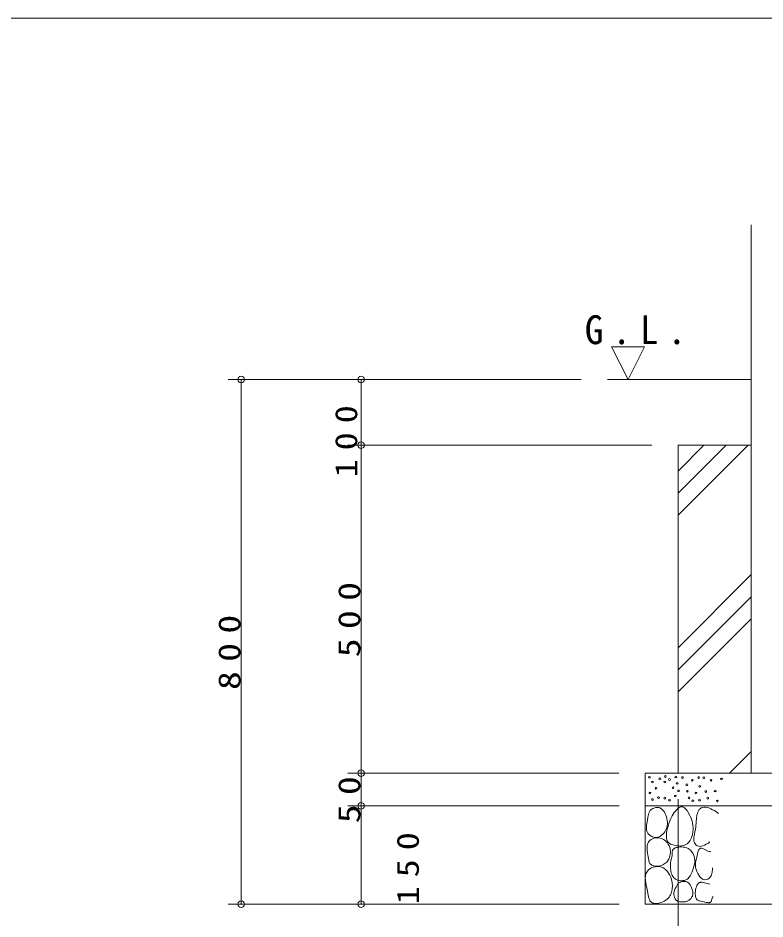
# Model space of a CAD drawing. Units: millimetres on the paper. Extents: x 0 to 420, y -594 to 297.
# Drawn here: x 261.5 to 318.4, y -390.7 to -322 of the extents above; entities that cross this region are included whole.
import ezdxf

# ---------------------------------------------------------------- set-up
doc = ezdxf.new("R2010")
doc.units = ezdxf.units.MM
for name, color, linetype, lineweight in [('0_2', 7, 'Continuous', 13), ('2D_DIMENSION', 7, 'Continuous', 13), ('3D_GLINE', 7, 'Continuous', 13), ('FMT', 7, 'Continuous', 13), ('HAT', 7, 'Continuous', 13), ('TEXT', 7, 'Continuous', 13)]:
    doc.layers.add(name, color=color, linetype=linetype, lineweight=lineweight)
doc.styles.add('ＭＳ ゴシック', font='')
doc.styles.get('ＭＳ ゴシック').set_extended_font_data('MS Gothic')

msp = doc.modelspace()

# ---------------------------------------------------------------- linework, layer by layer
at = {"layer": '0_2'}
for p, q in [((317.335, -337.754), (317.335, -379.56)), ((311.76, -354.56), (317.335, -354.56)), ((311.76, -354.56), (311.76, -379.56)), ((309.26, -379.56), (309.26, -389.56)), ((309.26, -379.56), (331.76, -379.56)), ((309.26, -382.06), (331.76, -382.06)), ((309.26, -389.56), (331.76, -389.56))]:
    msp.add_line(p, q, dxfattribs=at)
at = {"layer": '2D_DIMENSION'}
for p, q in [((304.373, -349.56), (277.465, -349.56)), ((278.465, -349.56), (278.465, -350.06)), ((304.373, -349.56), (286.601, -349.56)), ((287.601, -349.56), (287.601, -350.06)), ((278.465, -350.06), (278.465, -389.055)), ((287.601, -350.06), (287.601, -354.06)), ((287.601, -354.56), (287.601, -354.06)), ((304.367, -354.56), (286.601, -354.56)), ((309.76, -354.56), (286.601, -354.56)), ((287.601, -354.56), (287.601, -355.06)), ((287.601, -355.06), (287.601, -379.06)), ((287.601, -379.06), (287.601, -378.56)), ((287.601, -379.56), (287.601, -379.06)), ((287.601, -379.56), (287.601, -379.06)), ((307.26, -379.56), (286.601, -379.56)), ((307.26, -379.56), (286.601, -379.56)), ((287.601, -379.56), (287.601, -382.055)), ((311.76, -381.56), (311.76, -400.56)), ((307.266, -382.055), (286.601, -382.055)), ((307.266, -382.055), (286.601, -382.055)), ((287.601, -382.055), (287.601, -382.555)), ((287.601, -382.055), (287.601, -382.555)), ((287.601, -382.555), (287.601, -383.055)), ((287.601, -382.555), (287.601, -389.055)), ((278.465, -389.555), (278.465, -389.055)), ((287.601, -389.555), (287.601, -389.055)), ((307.266, -389.555), (277.465, -389.555)), ((307.266, -389.555), (286.601, -389.555))]:
    msp.add_line(p, q, dxfattribs=at)
for centre in [(278.465, -349.56), (287.601, -349.56), (287.601, -354.56), (287.601, -354.56), (287.601, -379.56), (287.601, -379.56), (287.601, -382.055), (287.601, -382.055), (278.465, -389.555), (287.601, -389.555)]:
    msp.add_circle(centre, 0.25, dxfattribs=at)
at = {"layer": '3D_GLINE'}
msp.add_line((306.373, -349.56), (317.335, -349.56), dxfattribs=at)
at = {"layer": 'FMT'}
msp.add_lwpolyline([(28, -579), (28, -322), (403, -322), (403, -579)], close=True, dxfattribs=at)
at = {"layer": 'HAT'}
for p, q in [((311.76, -356.538), (313.738, -354.56)), ((311.76, -358.222), (315.422, -354.56)), ((311.76, -359.906), (317.105, -354.56)), ((311.76, -370.008), (317.335, -364.433)), ((311.76, -371.692), (317.335, -366.117)), ((311.76, -373.376), (317.335, -367.801)), ((315.679, -379.56), (317.335, -377.904))]:
    msp.add_line(p, q, dxfattribs=at)
for points in [[(309.424, -383.148), (309.462, -382.932), (309.51, -382.715), (309.544, -382.611), (309.587, -382.514), (309.643, -382.425), (309.713, -382.347), (309.772, -382.299), (309.839, -382.258), (309.91, -382.225), (309.985, -382.199), (310.062, -382.182), (310.14, -382.174), (310.217, -382.175), (310.291, -382.186), (310.344, -382.201), (310.395, -382.222), (310.444, -382.248), (310.49, -382.279), (310.576, -382.354), (310.652, -382.444), (310.719, -382.546), (310.777, -382.656), (310.827, -382.773), (310.868, -382.892), (310.906, -383.03), (310.932, -383.168), (310.945, -383.305), (310.945, -383.439), (310.932, -383.572), (310.905, -383.701), (310.862, -383.828), (310.804, -383.95), (310.744, -384.047), (310.674, -384.14), (310.595, -384.225), (310.508, -384.3), (310.414, -384.364), (310.313, -384.414), (310.208, -384.448), (310.098, -384.463), (310.006, -384.461), (309.913, -384.446), (309.822, -384.419), (309.734, -384.382), (309.652, -384.334), (309.577, -384.278), (309.511, -384.214), (309.456, -384.143), (309.426, -384.09), (309.401, -384.034), (309.381, -383.977), (309.367, -383.917), (309.351, -383.793), (309.35, -383.665), (309.36, -383.534), (309.378, -383.403)], [(311.702, -385.105), (311.53, -385.071), (311.356, -385.028), (311.273, -385.001), (311.195, -384.967), (311.123, -384.928), (311.061, -384.88), (311.011, -384.828), (310.969, -384.769), (310.936, -384.703), (310.91, -384.632), (310.892, -384.556), (310.88, -384.475), (310.873, -384.305), (310.886, -384.126), (310.914, -383.945), (310.952, -383.767), (310.996, -383.597), (311.059, -383.395), (311.13, -383.207), (311.214, -383.021), (311.317, -382.828), (311.474, -382.576), (311.562, -382.454), (311.656, -382.343), (311.753, -382.249), (311.853, -382.177), (311.904, -382.151), (311.954, -382.132), (312.005, -382.123), (312.055, -382.122), (312.137, -382.142), (312.218, -382.185), (312.296, -382.248), (312.371, -382.327), (312.443, -382.418), (312.511, -382.518), (312.633, -382.731), (312.713, -382.9), (312.779, -383.066), (312.831, -383.229), (312.868, -383.391), (312.893, -383.552), (312.904, -383.715), (312.903, -383.879), (312.889, -384.046), (312.851, -384.277), (312.822, -384.391), (312.784, -384.501), (312.738, -384.607), (312.682, -384.707), (312.615, -384.799), (312.536, -384.88), (312.45, -384.948), (312.355, -385.005), (312.253, -385.051), (312.145, -385.085), (312.034, -385.108), (311.922, -385.119), (311.811, -385.118)], [(309.489, -385.939), (309.437, -385.628), (309.417, -385.467), (309.406, -385.306), (309.41, -385.149), (309.418, -385.075), (309.432, -385.002), (309.452, -384.934), (309.479, -384.869), (309.512, -384.808), (309.553, -384.752), (309.589, -384.713), (309.629, -384.678), (309.721, -384.616), (309.825, -384.567), (309.938, -384.531), (310.057, -384.509), (310.179, -384.501), (310.301, -384.507), (310.419, -384.527), (310.482, -384.545), (310.544, -384.568), (310.66, -384.625), (310.766, -384.698), (310.862, -384.784), (310.947, -384.883), (311.019, -384.991), (311.079, -385.109), (311.125, -385.233), (311.148, -385.321), (311.164, -385.41), (311.174, -385.501), (311.176, -385.593), (311.172, -385.684), (311.162, -385.775), (311.144, -385.865), (311.12, -385.952), (311.088, -386.038), (311.05, -386.12), (311.005, -386.199), (310.953, -386.273), (310.894, -386.343), (310.828, -386.407), (310.755, -386.465), (310.676, -386.516), (310.609, -386.551), (310.538, -386.581), (310.465, -386.607), (310.39, -386.628), (310.314, -386.644), (310.237, -386.654), (310.161, -386.66), (310.086, -386.66), (310.012, -386.654), (309.942, -386.643), (309.874, -386.627), (309.811, -386.604), (309.753, -386.575), (309.701, -386.54), (309.655, -386.499), (309.617, -386.452), (309.586, -386.398), (309.562, -386.339), (309.544, -386.276), (309.529, -386.21)], [(311.285, -385.939), (311.3, -385.875), (311.307, -385.808), (311.31, -385.672), (311.317, -385.54), (311.328, -385.48), (311.349, -385.425), (311.383, -385.377), (311.428, -385.335), (311.482, -385.299), (311.543, -385.27), (311.611, -385.246), (311.682, -385.226), (311.831, -385.201), (311.939, -385.192), (312.045, -385.19), (312.147, -385.196), (312.246, -385.211), (312.341, -385.235), (312.432, -385.268), (312.519, -385.31), (312.601, -385.361), (312.666, -385.413), (312.727, -385.471), (312.784, -385.534), (312.836, -385.602), (312.882, -385.674), (312.923, -385.75), (312.958, -385.827), (312.986, -385.907), (313.019, -386.051), (313.032, -386.198), (313.027, -386.346), (313.007, -386.495), (312.975, -386.645), (312.932, -386.795), (312.825, -387.093), (312.76, -387.252), (312.684, -387.401), (312.639, -387.469), (312.59, -387.532), (312.535, -387.589), (312.472, -387.639), (312.421, -387.67), (312.366, -387.697), (312.247, -387.737), (312.12, -387.759), (311.988, -387.764), (311.857, -387.751), (311.731, -387.72), (311.613, -387.672), (311.56, -387.641), (311.51, -387.606), (311.434, -387.536), (311.37, -387.455), (311.318, -387.365), (311.276, -387.267), (311.243, -387.163), (311.219, -387.056), (311.201, -386.946), (311.189, -386.837), (311.182, -386.719), (311.18, -386.604), (311.184, -386.49), (311.193, -386.377), (311.208, -386.266), (311.228, -386.156), (311.254, -386.047)], [(309.424, -388.504), (309.333, -388.125), (309.295, -387.926), (309.27, -387.727), (309.264, -387.534), (309.271, -387.44), (309.284, -387.349), (309.306, -387.263), (309.336, -387.18), (309.375, -387.102), (309.424, -387.029), (309.512, -386.936), (309.618, -386.857), (309.739, -386.791), (309.869, -386.74), (310.007, -386.706), (310.146, -386.688), (310.285, -386.689), (310.419, -386.708), (310.497, -386.73), (310.571, -386.759), (310.642, -386.794), (310.709, -386.836), (310.835, -386.936), (310.946, -387.056), (311.044, -387.193), (311.128, -387.343), (311.198, -387.503), (311.253, -387.671), (311.303, -387.889), (311.318, -387.999), (311.327, -388.11), (311.329, -388.219), (311.323, -388.328), (311.311, -388.435), (311.291, -388.539), (311.264, -388.642), (311.228, -388.741), (311.185, -388.836), (311.133, -388.928), (311.072, -389.015), (311.002, -389.096), (310.924, -389.172), (310.836, -389.242), (310.695, -389.33), (310.541, -389.402), (310.379, -389.456), (310.217, -389.49), (310.06, -389.5), (309.985, -389.496), (309.914, -389.485), (309.847, -389.468), (309.786, -389.443), (309.73, -389.411), (309.681, -389.37), (309.619, -389.293), (309.572, -389.199), (309.536, -389.093), (309.51, -388.978), (309.469, -388.737)], [(311.766, -389.338), (311.727, -389.323), (311.689, -389.303), (311.655, -389.278), (311.623, -389.249), (311.593, -389.216), (311.566, -389.18), (311.542, -389.141), (311.521, -389.099), (311.485, -389.011), (311.461, -388.917), (311.448, -388.822), (311.446, -388.729), (311.451, -388.663), (311.462, -388.599), (311.478, -388.538), (311.497, -388.478), (311.547, -388.362), (311.606, -388.248), (311.664, -388.146), (311.729, -388.05), (311.765, -388.005), (311.805, -387.964), (311.848, -387.927), (311.895, -387.895), (311.964, -387.86), (312.04, -387.836), (312.12, -387.821), (312.201, -387.816), (312.283, -387.821), (312.362, -387.835), (312.436, -387.86), (312.504, -387.895), (312.555, -387.932), (312.6, -387.974), (312.64, -388.022), (312.677, -388.074), (312.71, -388.13), (312.739, -388.189), (312.793, -388.312), (312.842, -388.441), (312.862, -388.506), (312.879, -388.57), (312.891, -388.634), (312.897, -388.699), (312.897, -388.762), (312.889, -388.825), (312.874, -388.886), (312.852, -388.945), (312.823, -389.002), (312.788, -389.057), (312.748, -389.109), (312.703, -389.158), (312.653, -389.202), (312.601, -389.242), (312.555, -389.271), (312.507, -389.297), (312.457, -389.32), (312.406, -389.339), (312.354, -389.354), (312.302, -389.367), (312.194, -389.384), (312.084, -389.388), (311.976, -389.382), (311.869, -389.365)]]:
    msp.add_lwpolyline(points, close=True, dxfattribs=at)
for points in [[(314.846, -382.635), (314.751, -382.571), (314.526, -382.425), (314.397, -382.35), (314.269, -382.282), (314.109, -382.214), (313.963, -382.172), (313.831, -382.153), (313.713, -382.155), (313.608, -382.178), (313.516, -382.218), (313.437, -382.275), (313.371, -382.347), (313.313, -382.436), (313.267, -382.538), (313.231, -382.65), (313.204, -382.77), (313.168, -383.022), (313.146, -383.277), (313.11, -383.666), (313.085, -383.856), (313.05, -384.046), (313.006, -384.24), (312.968, -384.436), (312.957, -384.533), (312.955, -384.629), (312.964, -384.724), (312.986, -384.816), (313.015, -384.89), (313.054, -384.959), (313.105, -385.021), (313.167, -385.074), (313.24, -385.115), (313.325, -385.14), (313.422, -385.149), (313.531, -385.137), (313.656, -385.102), (313.786, -385.05), (313.91, -384.989), (314.018, -384.927), (314.102, -384.87), (314.151, -384.828), (314.16, -384.814), (314.157, -384.807), (314.108, -384.816)], [(314.269, -385.554), (314.214, -385.55), (314.157, -385.539), (314.042, -385.501), (313.812, -385.393), (313.703, -385.34), (313.602, -385.3), (313.555, -385.288), (313.511, -385.283), (313.471, -385.286), (313.435, -385.297), (313.39, -385.33), (313.352, -385.381), (313.32, -385.445), (313.293, -385.521), (313.249, -385.694), (313.21, -385.875), (313.12, -386.245), (313.09, -386.414), (313.083, -386.497), (313.082, -386.58), (313.088, -386.659), (313.1, -386.739), (313.141, -386.9), (313.2, -387.062), (313.274, -387.222), (313.344, -387.348), (313.423, -387.465), (313.468, -387.517), (313.517, -387.564), (313.57, -387.605), (313.627, -387.639), (313.714, -387.671), (313.806, -387.687), (313.901, -387.684), (313.996, -387.66), (314.042, -387.64), (314.087, -387.614), (314.129, -387.581), (314.17, -387.542), (314.208, -387.497), (314.242, -387.444), (314.274, -387.385), (314.301, -387.318), (314.332, -387.213), (314.356, -387.102), (314.384, -386.897), (314.395, -386.774), (314.397, -386.805)], [(314.173, -388.023), (314.078, -388.006), (313.981, -387.981), (313.786, -387.923), (313.691, -387.899), (313.6, -387.883), (313.514, -387.881), (313.473, -387.885), (313.435, -387.895), (313.397, -387.91), (313.362, -387.931), (313.329, -387.956), (313.298, -387.985), (313.269, -388.019), (313.242, -388.057), (313.194, -388.142), (313.155, -388.239), (313.123, -388.344), (313.098, -388.455), (313.082, -388.569), (313.073, -388.673), (313.072, -388.775), (313.078, -388.874), (313.092, -388.967), (313.115, -389.052), (313.147, -389.128), (313.167, -389.161), (313.189, -389.192), (313.214, -389.219), (313.242, -389.242), (313.29, -389.271), (313.344, -389.292), (313.403, -389.308), (313.467, -389.32), (313.606, -389.342), (313.756, -389.37), (313.915, -389.415), (313.993, -389.434), (314.068, -389.445), (314.104, -389.446), (314.138, -389.442), (314.17, -389.435), (314.201, -389.422), (314.23, -389.403), (314.256, -389.378), (314.28, -389.346), (314.301, -389.306), (314.322, -389.252), (314.34, -389.192), (314.37, -389.076), (314.384, -389.032), (314.398, -389.004), (314.405, -388.998), (314.413, -388.998), (314.421, -389.004), (314.429, -389.018)]]:
    msp.add_lwpolyline(points, dxfattribs=at)
for centre in [(310.792, -379.819), (311.589, -379.861), (309.576, -379.882), (309.806, -380.238), (310.373, -379.987), (310.75, -380.238), (311.107, -380.05), (311.694, -380.343), (312.092, -379.903), (312.428, -380.448), (312.847, -380.112), (313.33, -379.903), (313.728, -379.924), (314.273, -380.112), (315.07, -380.008), (309.618, -381.077), (310.079, -380.72), (311.379, -380.678), (311.799, -380.909), (312.47, -380.951), (313.12, -381.077), (313.413, -380.574), (313.875, -380.972), (314.588, -380.93), (309.806, -381.58), (310.268, -381.433), (310.75, -381.475), (311.107, -381.622), (311.547, -381.307), (312.596, -381.454), (312.889, -381.664), (313.393, -381.622), (314.022, -381.475), (314.756, -381.685)]:
    msp.add_circle(centre, 0.0663, dxfattribs=at)
at = {"layer": 'TEXT'}
for p, q in [((309.2, -347.06), (306.7, -347.06)), ((306.7, -347.06), (307.95, -349.56)), ((307.95, -349.56), (309.2, -347.06))]:
    msp.add_line(p, q, dxfattribs=at)

# ---------------------------------------------------------------- texts
at = {"layer": '2D_DIMENSION', "char_height": 1.686, "attachment_point": 7, "rotation": 90, "style": 'ＭＳ ゴシック'}
for s, insert in [('\\T1.5;\\W1.2;100', (287.336, -357.021)), ('\\T1.5;\\W1.25;500', (287.568, -370.729)), ('\\T1.5;\\W1.25;800', (278.432, -373.226)), ('\\T1.5;\\W1.25;50', (287.568, -383.381)), ('\\T1.5;\\W1.2;150', (292.034, -389.571))]:
    msp.add_mtext(s, dxfattribs=dict(at, insert=insert))
at = {"layer": 'TEXT', "insert": (304.649, -346.897), "char_height": 2.199, "attachment_point": 7, "style": 'ＭＳ ゴシック'}
msp.add_mtext('\\T1.48;\\W0.95;G.L.', dxfattribs=at)

doc.saveas('drawing.dxf')
